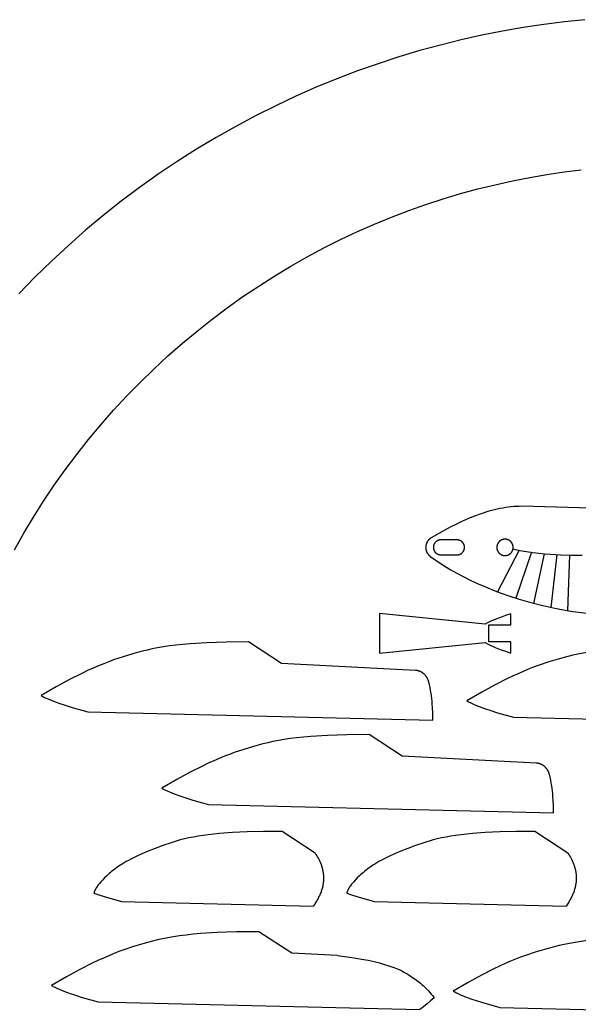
# Model space of a CAD drawing. Header units: millimetres. Extents: x -239 to 129, y -219 to 103.
# Drawn here: x -77.5 to -2.3, y -31.5 to 102.3 of the extents above; entities that cross this region are included whole.
import ezdxf

# ---------------------------------------------------------------- set-up
doc = ezdxf.new("R2010")
doc.units = ezdxf.units.MM
doc.header["$MEASUREMENT"] = 0
doc.layers.add('1mm Steel', color=18, linetype='Continuous', true_color=0x000000)

msp = doc.modelspace()

# ---------------------------------------------------------------- linework, layer by layer
at = {"layer": '1mm Steel'}
for points in [[(-1.56, 102.32), (-4.3, 102.04), (-7.06, 101.69), (-9.82, 101.28), (-12.6, 100.8), (-15.38, 100.25), (-18.17, 99.63), (-20.97, 98.94), (-23.76, 98.18), (-26.56, 97.34), (-29.35, 96.43), (-32.13, 95.45), (-34.9, 94.39), (-37.66, 93.26), (-40.4, 92.05), (-43.12, 90.77), (-45.82, 89.42), (-48.5, 87.99), (-51.15, 86.49), (-53.77, 84.92), (-56.36, 83.27), (-58.91, 81.56), (-61.42, 79.77), (-63.89, 77.92), (-66.31, 76.01), (-68.69, 74.03), (-71.01, 71.98), (-73.29, 69.88), (-75.51, 67.71), (-77.68, 65.49)], [(-78.26, 31.07), (-77.01, 33.28), (-75.7, 35.46), (-74.33, 37.61), (-72.9, 39.74), (-71.42, 41.83), (-69.88, 43.88), (-68.28, 45.9), (-66.63, 47.88), (-64.93, 49.82), (-63.17, 51.72), (-61.37, 53.57), (-59.52, 55.37), (-57.62, 57.13), (-55.68, 58.83), (-53.7, 60.48), (-51.68, 62.08), (-49.63, 63.62), (-47.54, 65.1), (-45.41, 66.53), (-43.26, 67.9), (-41.08, 69.21), (-38.87, 70.46), (-36.64, 71.65), (-34.39, 72.78), (-32.12, 73.85), (-29.83, 74.85), (-27.54, 75.79), (-25.23, 76.67), (-22.91, 77.49), (-20.59, 78.25), (-18.26, 78.95), (-15.93, 79.58), (-13.6, 80.16), (-11.28, 80.68), (-8.96, 81.13), (-6.65, 81.53), (-4.34, 81.88), (-2.05, 82.16)], [(3.92, 36.51), (-10.01, 36.91), (-10.38, 36.9), (-10.74, 36.89), (-11.11, 36.87), (-11.47, 36.84), (-11.84, 36.8), (-12.21, 36.75), (-12.59, 36.68), (-12.96, 36.61), (-13.33, 36.54), (-13.71, 36.45), (-14.09, 36.35), (-14.47, 36.24), (-14.85, 36.13), (-15.24, 36), (-15.62, 35.87), (-16.4, 35.58), (-17.2, 35.26), (-18, 34.9), (-18.81, 34.52), (-19.64, 34.1), (-20.48, 33.66), (-22.2, 32.68)], [(-22.2, 32.68), (-22.24, 32.66), (-22.28, 32.63), (-22.31, 32.61), (-22.35, 32.58), (-22.39, 32.55), (-22.42, 32.52), (-22.46, 32.49), (-22.49, 32.46), (-22.52, 32.43), (-22.56, 32.39), (-22.59, 32.36), (-22.62, 32.32), (-22.65, 32.28), (-22.67, 32.24), (-22.7, 32.21), (-22.73, 32.17), (-22.75, 32.12), (-22.77, 32.08), (-22.79, 32.04), (-22.81, 32), (-22.83, 31.95), (-22.85, 31.91), (-22.86, 31.87), (-22.88, 31.82), (-22.89, 31.78), (-22.9, 31.73), (-22.91, 31.69), (-22.92, 31.64), (-22.93, 31.6), (-22.93, 31.55), (-22.94, 31.51), (-22.94, 31.46), (-22.94, 31.42), (-22.94, 31.37), (-22.94, 31.33), (-22.94, 31.28), (-22.94, 31.24), (-22.93, 31.19), (-22.92, 31.14), (-22.92, 31.1), (-22.91, 31.05), (-22.89, 31.01), (-22.88, 30.96), (-22.87, 30.92), (-22.85, 30.87), (-22.83, 30.83), (-22.82, 30.78), (-22.8, 30.74), (-22.78, 30.7), (-22.75, 30.66), (-22.73, 30.62), (-22.7, 30.57), (-22.68, 30.54), (-22.65, 30.5), (-22.62, 30.46), (-22.59, 30.42), (-22.56, 30.39), (-22.53, 30.35), (-22.5, 30.32), (-22.47, 30.29), (-22.43, 30.26), (-22.4, 30.23), (-22.36, 30.2), (-22.33, 30.17), (-21.46, 29.56), (-20.58, 28.99), (-19.68, 28.43), (-18.76, 27.91), (-17.83, 27.41), (-16.88, 26.94), (-15.9, 26.49), (-14.91, 26.06), (-13.44, 25.46), (-11.92, 24.92), (-10.38, 24.41), (-8.8, 23.96), (-7.21, 23.56), (-5.6, 23.21), (-3.99, 22.91), (-3.18, 22.78), (-2.37, 22.67), (-1.34, 22.55)], [(-14.95, 21.06), (-29.17, 22.51)], [(-29.17, 22.51), (-29.17, 17.14)], [(-11.48, 22.47), (-12.21, 22.23), (-12.68, 22.07), (-13.15, 21.89), (-13.62, 21.7), (-13.96, 21.56), (-14.29, 21.4), (-14.62, 21.24), (-14.95, 21.06)], [(-11.48, 20.95), (-11.48, 22.47)], [(-14.47, 18.69), (-14.47, 20.95)], [(-14.47, 20.95), (-11.48, 20.95)], [(-46.77, 18.69), (-49.8, 18.66), (-52.4, 18.57), (-54.63, 18.43), (-55.63, 18.34), (-56.56, 18.24), (-57.42, 18.13), (-58.23, 18.01), (-59, 17.87), (-59.72, 17.73), (-60.41, 17.58), (-61.08, 17.41), (-62.36, 17.07), (-63.63, 16.68), (-64.92, 16.25), (-65.58, 16.01), (-66.26, 15.75), (-66.96, 15.46), (-67.67, 15.15), (-68.42, 14.81), (-69.19, 14.44), (-70.84, 13.61), (-72.65, 12.62), (-74.65, 11.46)], [(-42.34, 15.78), (-46.77, 18.69)], [(-29.17, 17.14), (-14.95, 18.59)], [(10.46, 17.99), (7.43, 17.96), (4.83, 17.87), (2.6, 17.73), (1.6, 17.64), (0.67, 17.54), (-0.19, 17.43), (-1, 17.31), (-1.77, 17.17), (-2.49, 17.03), (-3.18, 16.88), (-3.85, 16.71), (-5.13, 16.37), (-6.4, 15.98), (-7.69, 15.55), (-8.35, 15.31), (-9.03, 15.04), (-9.73, 14.76), (-10.44, 14.45), (-11.19, 14.11), (-11.96, 13.74), (-13.61, 12.91), (-15.42, 11.92), (-17.42, 10.76)], [(-14.95, 18.59), (-14.63, 18.41), (-14.3, 18.24), (-13.96, 18.09), (-13.62, 17.94), (-13.15, 17.75), (-12.68, 17.57), (-12.21, 17.41), (-11.48, 17.18)], [(-11.48, 18.69), (-14.47, 18.69)], [(-11.48, 17.18), (-11.48, 18.69)], [(-24.33, 14.85), (-42.34, 15.78)], [(-22.55, 13.34), (-22.56, 13.37), (-22.57, 13.41), (-22.58, 13.44), (-22.59, 13.48), (-22.6, 13.51), (-22.61, 13.55), (-22.63, 13.58), (-22.64, 13.62), (-22.66, 13.66), (-22.67, 13.69), (-22.69, 13.72), (-22.71, 13.76), (-22.72, 13.79), (-22.74, 13.83), (-22.76, 13.86), (-22.78, 13.9), (-22.8, 13.93), (-22.82, 13.96), (-22.85, 13.99), (-22.87, 14.03), (-22.89, 14.06), (-22.92, 14.09), (-22.94, 14.12), (-22.97, 14.15), (-22.99, 14.18), (-23.02, 14.21), (-23.05, 14.24), (-23.08, 14.27), (-23.1, 14.3), (-23.13, 14.33), (-23.16, 14.35), (-23.19, 14.38), (-23.23, 14.41), (-23.26, 14.43), (-23.29, 14.45), (-23.32, 14.48), (-23.35, 14.5), (-23.39, 14.52), (-23.42, 14.55), (-23.45, 14.57), (-23.49, 14.59), (-23.52, 14.61), (-23.56, 14.63), (-23.59, 14.64), (-23.63, 14.66), (-23.67, 14.68), (-23.7, 14.69), (-23.74, 14.71), (-23.77, 14.72), (-23.81, 14.74), (-23.85, 14.75), (-23.89, 14.76), (-23.92, 14.77), (-23.96, 14.78), (-24, 14.79), (-24.03, 14.8), (-24.07, 14.81), (-24.11, 14.82), (-24.14, 14.83), (-24.18, 14.83), (-24.22, 14.84), (-24.25, 14.84), (-24.29, 14.85), (-24.33, 14.85)], [(-21.99, 8.15), (-22, 9.2), (-22.02, 9.78), (-22.06, 10.4), (-22.09, 10.72), (-22.13, 11.06), (-22.17, 11.41), (-22.23, 11.77), (-22.29, 12.14), (-22.37, 12.53), (-22.45, 12.92), (-22.55, 13.34)], [(-74.65, 11.46), (-74.55, 11.4), (-74.44, 11.34), (-74.2, 11.21), (-73.93, 11.09), (-73.65, 10.96), (-73.34, 10.83), (-73, 10.7), (-72.27, 10.43), (-71.44, 10.15), (-70.51, 9.86), (-68.39, 9.26)], [(-17.42, 10.76), (-17.32, 10.7), (-17.21, 10.64), (-16.97, 10.51), (-16.7, 10.39), (-16.42, 10.26), (-16.11, 10.13), (-15.77, 10), (-15.04, 9.73), (-14.21, 9.45), (-13.28, 9.16), (-11.16, 8.56)], [(-68.39, 9.26), (-21.99, 8.15)], [(-11.16, 8.56), (35.24, 7.45)], [(-30.54, 6.23), (-33.57, 6.2), (-36.17, 6.11), (-38.4, 5.97), (-39.4, 5.88), (-40.33, 5.78), (-41.19, 5.67), (-42, 5.55), (-42.76, 5.41), (-43.49, 5.27), (-44.18, 5.12), (-44.84, 4.96), (-46.13, 4.61), (-47.4, 4.22), (-48.69, 3.79), (-49.35, 3.55), (-50.03, 3.29), (-50.72, 3), (-51.44, 2.69), (-52.19, 2.35), (-52.96, 1.98), (-54.61, 1.15), (-56.42, 0.16), (-58.42, -1)], [(-26.11, 3.32), (-30.54, 6.23)], [(-8.1, 2.39), (-26.11, 3.32)], [(-6.32, 0.88), (-6.33, 0.91), (-6.34, 0.95), (-6.35, 0.98), (-6.36, 1.02), (-6.37, 1.06), (-6.38, 1.09), (-6.4, 1.13), (-6.41, 1.16), (-6.42, 1.2), (-6.44, 1.23), (-6.46, 1.27), (-6.47, 1.3), (-6.49, 1.34), (-6.51, 1.37), (-6.53, 1.4), (-6.55, 1.44), (-6.57, 1.47), (-6.59, 1.5), (-6.61, 1.54), (-6.64, 1.57), (-6.66, 1.6), (-6.69, 1.63), (-6.71, 1.66), (-6.74, 1.69), (-6.76, 1.72), (-6.79, 1.75), (-6.82, 1.78), (-6.84, 1.81), (-6.87, 1.84), (-6.9, 1.87), (-6.93, 1.89), (-6.96, 1.92), (-6.99, 1.95), (-7.03, 1.97), (-7.06, 2), (-7.09, 2.02), (-7.12, 2.04), (-7.16, 2.07), (-7.19, 2.09), (-7.22, 2.11), (-7.26, 2.13), (-7.29, 2.15), (-7.33, 2.17), (-7.36, 2.19), (-7.4, 2.2), (-7.43, 2.22), (-7.47, 2.24), (-7.51, 2.25), (-7.54, 2.26), (-7.58, 2.28), (-7.62, 2.29), (-7.65, 2.3), (-7.69, 2.31), (-7.73, 2.33), (-7.76, 2.33), (-7.8, 2.34), (-7.84, 2.35), (-7.88, 2.36), (-7.91, 2.37), (-7.95, 2.37), (-7.99, 2.38), (-8.02, 2.38), (-8.06, 2.39), (-8.1, 2.39)], [(-5.76, -4.3), (-5.77, -3.26), (-5.79, -2.68), (-5.83, -2.06), (-5.86, -1.73), (-5.9, -1.4), (-5.94, -1.05), (-6, -0.69), (-6.06, -0.32), (-6.13, 0.07), (-6.22, 0.47), (-6.32, 0.88)], [(-58.42, -1), (-58.32, -1.06), (-58.2, -1.12), (-57.96, -1.25), (-57.7, -1.37), (-57.41, -1.5), (-57.1, -1.63), (-56.77, -1.76), (-56.03, -2.03), (-55.21, -2.31), (-54.28, -2.6), (-52.16, -3.2)], [(-52.16, -3.2), (-5.76, -4.3)], [(-55.95, -7.92), (-57.19, -8.32), (-58.32, -8.72), (-59.35, -9.1), (-60.29, -9.47), (-61.14, -9.84), (-61.91, -10.19), (-62.6, -10.53), (-62.92, -10.7), (-63.22, -10.87), (-63.51, -11.04), (-63.78, -11.2), (-64.04, -11.36), (-64.28, -11.52), (-64.51, -11.68), (-64.73, -11.84), (-64.94, -12), (-65.14, -12.15), (-65.32, -12.31), (-65.5, -12.46), (-65.67, -12.61), (-65.83, -12.76), (-66.14, -13.06), (-66.42, -13.36), (-66.62, -13.58), (-66.81, -13.79), (-66.9, -13.9), (-66.98, -14.01), (-67.07, -14.12), (-67.14, -14.23), (-67.22, -14.33), (-67.25, -14.39), (-67.28, -14.44), (-67.32, -14.5), (-67.35, -14.55), (-67.38, -14.61), (-67.4, -14.67), (-67.43, -14.72), (-67.45, -14.78), (-67.48, -14.83), (-67.5, -14.89), (-67.52, -14.95), (-67.54, -15), (-67.55, -15.06), (-67.57, -15.12)], [(-42.26, -6.8), (-44.77, -6.82), (-46.98, -6.87), (-48.94, -6.97), (-50.66, -7.1), (-52.2, -7.26), (-52.9, -7.35), (-53.57, -7.45), (-54.2, -7.56), (-54.81, -7.67), (-55.39, -7.79), (-55.95, -7.92)], [(-37.83, -9.71), (-42.26, -6.8)], [(-21.95, -7.92), (-23.19, -8.32), (-24.33, -8.72), (-25.36, -9.1), (-26.3, -9.47), (-27.15, -9.84), (-27.91, -10.19), (-28.61, -10.53), (-28.93, -10.7), (-29.23, -10.87), (-29.52, -11.04), (-29.79, -11.2), (-30.05, -11.36), (-30.29, -11.52), (-30.52, -11.68), (-30.74, -11.84), (-30.95, -12), (-31.14, -12.15), (-31.33, -12.31), (-31.51, -12.46), (-31.68, -12.61), (-31.84, -12.76), (-32.15, -13.06), (-32.43, -13.36), (-32.63, -13.58), (-32.82, -13.79), (-32.91, -13.9), (-32.99, -14.01), (-33.07, -14.12), (-33.15, -14.23), (-33.22, -14.33), (-33.26, -14.39), (-33.29, -14.44), (-33.32, -14.5), (-33.35, -14.55), (-33.38, -14.61), (-33.41, -14.67), (-33.44, -14.72), (-33.46, -14.78), (-33.48, -14.83), (-33.51, -14.89), (-33.53, -14.95), (-33.54, -15), (-33.56, -15.06), (-33.57, -15.12)], [(-8.26, -6.8), (-10.77, -6.82), (-12.99, -6.87), (-14.94, -6.97), (-16.67, -7.1), (-18.2, -7.26), (-18.91, -7.35), (-19.57, -7.45), (-20.21, -7.56), (-20.81, -7.67), (-21.39, -7.79), (-21.95, -7.92)], [(-3.84, -9.71), (-8.26, -6.8)], [(-37.83, -9.71), (-37.71, -9.89), (-37.59, -10.07), (-37.48, -10.26), (-37.37, -10.45), (-37.27, -10.65), (-37.18, -10.84), (-37.14, -10.94), (-37.1, -11.05), (-37.06, -11.15), (-37.02, -11.25), (-36.98, -11.35), (-36.95, -11.45), (-36.92, -11.56), (-36.89, -11.66), (-36.86, -11.77), (-36.83, -11.87), (-36.81, -11.98), (-36.79, -12.09), (-36.77, -12.2), (-36.75, -12.3), (-36.73, -12.41), (-36.72, -12.52), (-36.71, -12.63), (-36.7, -12.75), (-36.7, -12.86), (-36.69, -12.97), (-36.69, -13.08), (-36.69, -13.2), (-36.7, -13.31), (-36.7, -13.42), (-36.71, -13.54), (-36.72, -13.66), (-36.74, -13.77), (-36.75, -13.89), (-36.77, -14.01), (-36.8, -14.12), (-36.82, -14.24), (-36.85, -14.36), (-36.88, -14.48), (-36.92, -14.6), (-36.95, -14.72), (-36.99, -14.84), (-37.03, -14.96), (-37.08, -15.09), (-37.13, -15.21), (-37.18, -15.33), (-37.24, -15.45), (-37.3, -15.58), (-37.36, -15.7), (-37.42, -15.83), (-37.49, -15.95), (-37.56, -16.08), (-37.64, -16.2), (-37.72, -16.33), (-37.8, -16.46), (-37.88, -16.58), (-38.07, -16.84)], [(-3.84, -9.71), (-3.71, -9.89), (-3.6, -10.07), (-3.49, -10.26), (-3.38, -10.45), (-3.28, -10.65), (-3.19, -10.84), (-3.15, -10.94), (-3.1, -11.05), (-3.06, -11.15), (-3.03, -11.25), (-2.99, -11.35), (-2.96, -11.45), (-2.92, -11.56), (-2.89, -11.66), (-2.87, -11.77), (-2.84, -11.87), (-2.82, -11.98), (-2.79, -12.09), (-2.77, -12.2), (-2.76, -12.3), (-2.74, -12.41), (-2.73, -12.52), (-2.72, -12.63), (-2.71, -12.75), (-2.7, -12.86), (-2.7, -12.97), (-2.7, -13.08), (-2.7, -13.2), (-2.7, -13.31), (-2.71, -13.42), (-2.72, -13.54), (-2.73, -13.66), (-2.74, -13.77), (-2.76, -13.89), (-2.78, -14.01), (-2.8, -14.12), (-2.83, -14.24), (-2.86, -14.36), (-2.89, -14.48), (-2.92, -14.6), (-2.96, -14.72), (-3, -14.84), (-3.04, -14.96), (-3.09, -15.09), (-3.14, -15.21), (-3.19, -15.33), (-3.25, -15.45), (-3.3, -15.58), (-3.37, -15.7), (-3.43, -15.83), (-3.5, -15.95), (-3.57, -16.08), (-3.65, -16.2), (-3.72, -16.33), (-3.81, -16.46), (-3.89, -16.58), (-4.07, -16.84)], [(-67.57, -15.12), (-66.77, -15.38), (-65.89, -15.65), (-63.88, -16.23)], [(-33.57, -15.12), (-32.78, -15.38), (-31.9, -15.65), (-29.89, -16.23)], [(-63.88, -16.23), (-38.07, -16.84)], [(-29.89, -16.23), (-4.07, -16.84)], [(-45.38, -20.29), (-48.41, -20.32), (-51.01, -20.41), (-53.25, -20.55), (-54.24, -20.64), (-55.17, -20.74), (-56.04, -20.85), (-56.85, -20.97), (-57.61, -21.11), (-58.33, -21.25), (-59.02, -21.4), (-59.69, -21.56), (-60.98, -21.91), (-62.25, -22.3), (-63.54, -22.73), (-64.2, -22.97), (-64.87, -23.23), (-65.57, -23.52), (-66.29, -23.83), (-67.03, -24.17), (-67.8, -24.54), (-69.45, -25.37), (-71.27, -26.36), (-73.27, -27.52)], [(-40.95, -23.2), (-45.38, -20.29)], [(8.63, -21.05), (5.6, -21.08), (3, -21.17), (0.76, -21.31), (-0.23, -21.39), (-1.16, -21.49), (-2.03, -21.61), (-2.84, -21.73), (-3.6, -21.86), (-4.32, -22.01), (-5.01, -22.16), (-5.68, -22.32), (-6.97, -22.67), (-8.24, -23.05), (-9.53, -23.49), (-10.19, -23.73), (-10.86, -23.99), (-11.56, -24.27), (-12.28, -24.59), (-13.02, -24.92), (-13.79, -25.29), (-15.44, -26.13), (-17.26, -27.12), (-19.26, -28.28)], [(-34.83, -23.48), (-40.95, -23.2)], [(-34.83, -23.48), (-32.56, -23.81), (-31.57, -23.97), (-30.68, -24.14), (-29.87, -24.32), (-29.15, -24.5), (-28.49, -24.68), (-27.9, -24.86), (-27.63, -24.95), (-27.37, -25.05), (-27.12, -25.14), (-26.89, -25.24), (-26.67, -25.33), (-26.45, -25.43), (-26.25, -25.53), (-26.06, -25.62), (-25.88, -25.72), (-25.7, -25.82), (-25.36, -26.02), (-25.05, -26.22), (-24.74, -26.43), (-24.38, -26.68), (-24.02, -26.95), (-23.84, -27.09), (-23.66, -27.23), (-23.49, -27.38), (-23.31, -27.54), (-23.13, -27.71), (-22.95, -27.88), (-22.77, -28.07), (-22.58, -28.26), (-22.39, -28.47), (-22.21, -28.69), (-22.01, -28.92), (-21.82, -29.17)], [(-73.27, -27.52), (-73.16, -27.58), (-73.05, -27.64), (-72.81, -27.77), (-72.55, -27.89), (-72.26, -28.02), (-71.95, -28.15), (-71.62, -28.28), (-70.88, -28.55), (-70.05, -28.83), (-69.13, -29.12), (-67, -29.72)], [(-21.82, -29.17), (-22.29, -29.59), (-22.77, -30), (-23.26, -30.38), (-23.75, -30.75)], [(-19.26, -28.28), (-19.15, -28.34), (-19.04, -28.4), (-18.8, -28.52), (-18.54, -28.65), (-18.25, -28.77), (-17.94, -28.9), (-17.61, -29.03), (-16.87, -29.3), (-16.04, -29.58), (-15.12, -29.87), (-12.99, -30.48)], [(-67, -29.72), (-23.75, -30.75)], [(-12.99, -30.48), (30.26, -31.51)]]:
    msp.add_lwpolyline(points, dxfattribs=at)
for points in [[(-18.73, 32.39), (-20.92, 32.39), (-20.94, 32.39), (-20.96, 32.39), (-20.99, 32.39), (-21.01, 32.38), (-21.03, 32.38), (-21.06, 32.38), (-21.08, 32.38), (-21.1, 32.37), (-21.13, 32.37), (-21.15, 32.36), (-21.17, 32.36), (-21.2, 32.35), (-21.22, 32.34), (-21.24, 32.33), (-21.27, 32.33), (-21.29, 32.32), (-21.31, 32.31), (-21.33, 32.3), (-21.36, 32.29), (-21.38, 32.28), (-21.4, 32.26), (-21.42, 32.25), (-21.45, 32.24), (-21.47, 32.22), (-21.49, 32.21), (-21.51, 32.2), (-21.53, 32.18), (-21.55, 32.16), (-21.57, 32.15), (-21.59, 32.13), (-21.61, 32.11), (-21.63, 32.09), (-21.65, 32.08), (-21.66, 32.06), (-21.68, 32.04), (-21.7, 32.02), (-21.71, 32), (-21.73, 31.98), (-21.74, 31.96), (-21.76, 31.93), (-21.77, 31.91), (-21.78, 31.89), (-21.8, 31.87), (-21.81, 31.85), (-21.82, 31.82), (-21.83, 31.8), (-21.84, 31.78), (-21.85, 31.76), (-21.86, 31.73), (-21.87, 31.71), (-21.87, 31.69), (-21.88, 31.66), (-21.89, 31.64), (-21.89, 31.62), (-21.9, 31.59), (-21.9, 31.57), (-21.91, 31.55), (-21.91, 31.52), (-21.91, 31.5), (-21.92, 31.48), (-21.92, 31.45), (-21.92, 31.43), (-21.92, 31.41), (-21.92, 31.39), (-21.92, 31.37), (-21.92, 31.34), (-21.92, 31.32), (-21.92, 31.3), (-21.91, 31.27), (-21.91, 31.25), (-21.91, 31.23), (-21.9, 31.21), (-21.9, 31.18), (-21.89, 31.16), (-21.89, 31.14), (-21.88, 31.11), (-21.87, 31.09), (-21.87, 31.07), (-21.86, 31.04), (-21.85, 31.02), (-21.84, 31), (-21.83, 30.97), (-21.82, 30.95), (-21.81, 30.93), (-21.8, 30.91), (-21.78, 30.88), (-21.77, 30.86), (-21.76, 30.84), (-21.74, 30.82), (-21.73, 30.8), (-21.71, 30.78), (-21.7, 30.76), (-21.68, 30.74), (-21.66, 30.72), (-21.65, 30.7), (-21.63, 30.68), (-21.61, 30.66), (-21.59, 30.64), (-21.57, 30.63), (-21.55, 30.61), (-21.53, 30.6), (-21.51, 30.58), (-21.49, 30.57), (-21.47, 30.55), (-21.45, 30.54), (-21.42, 30.52), (-21.4, 30.51), (-21.38, 30.5), (-21.36, 30.49), (-21.33, 30.48), (-21.31, 30.47), (-21.29, 30.46), (-21.27, 30.45), (-21.24, 30.44), (-21.22, 30.43), (-21.2, 30.43), (-21.17, 30.42), (-21.15, 30.41), (-21.13, 30.41), (-21.1, 30.4), (-21.08, 30.4), (-21.06, 30.4), (-21.03, 30.39), (-21.01, 30.39), (-20.99, 30.39), (-20.96, 30.39), (-20.94, 30.39), (-20.92, 30.39), (-18.73, 30.39), (-18.71, 30.39), (-18.68, 30.39), (-18.66, 30.39), (-18.64, 30.39), (-18.62, 30.39), (-18.59, 30.4), (-18.57, 30.4), (-18.55, 30.4), (-18.52, 30.41), (-18.5, 30.41), (-18.48, 30.42), (-18.45, 30.43), (-18.43, 30.43), (-18.41, 30.44), (-18.38, 30.45), (-18.36, 30.46), (-18.34, 30.47), (-18.31, 30.48), (-18.29, 30.49), (-18.27, 30.5), (-18.25, 30.51), (-18.22, 30.52), (-18.2, 30.54), (-18.18, 30.55), (-18.16, 30.57), (-18.14, 30.58), (-18.12, 30.6), (-18.1, 30.61), (-18.08, 30.63), (-18.06, 30.64), (-18.04, 30.66), (-18.02, 30.68), (-18, 30.7), (-17.99, 30.72), (-17.97, 30.74), (-17.95, 30.76), (-17.94, 30.78), (-17.92, 30.8), (-17.91, 30.82), (-17.89, 30.84), (-17.88, 30.86), (-17.86, 30.88), (-17.85, 30.91), (-17.84, 30.93), (-17.83, 30.95), (-17.82, 30.97), (-17.81, 31), (-17.8, 31.02), (-17.79, 31.04), (-17.78, 31.07), (-17.77, 31.09), (-17.77, 31.11), (-17.76, 31.14), (-17.75, 31.16), (-17.75, 31.18), (-17.74, 31.21), (-17.74, 31.23), (-17.74, 31.25), (-17.73, 31.27), (-17.73, 31.3), (-17.73, 31.32), (-17.73, 31.34), (-17.73, 31.37), (-17.73, 31.39), (-17.73, 31.41), (-17.73, 31.43), (-17.73, 31.45), (-17.73, 31.48), (-17.73, 31.5), (-17.74, 31.52), (-17.74, 31.55), (-17.74, 31.57), (-17.75, 31.59), (-17.75, 31.62), (-17.76, 31.64), (-17.77, 31.66), (-17.77, 31.69), (-17.78, 31.71), (-17.79, 31.73), (-17.8, 31.76), (-17.81, 31.78), (-17.82, 31.8), (-17.83, 31.82), (-17.84, 31.85), (-17.85, 31.87), (-17.86, 31.89), (-17.88, 31.91), (-17.89, 31.93), (-17.91, 31.96), (-17.92, 31.98), (-17.94, 32), (-17.95, 32.02), (-17.97, 32.04), (-17.99, 32.06), (-18, 32.08), (-18.02, 32.09), (-18.04, 32.11), (-18.06, 32.13), (-18.08, 32.15), (-18.1, 32.16), (-18.12, 32.18), (-18.14, 32.2), (-18.16, 32.21), (-18.18, 32.22), (-18.2, 32.24), (-18.22, 32.25), (-18.25, 32.26), (-18.27, 32.28), (-18.29, 32.29), (-18.31, 32.3), (-18.34, 32.31), (-18.36, 32.32), (-18.38, 32.33), (-18.41, 32.33), (-18.43, 32.34), (-18.45, 32.35), (-18.48, 32.36), (-18.5, 32.36), (-18.52, 32.37), (-18.55, 32.37), (-18.57, 32.38), (-18.59, 32.38), (-18.62, 32.38), (-18.64, 32.38), (-18.66, 32.39), (-18.68, 32.39), (-18.71, 32.39)], [(-12.29, 32.49), (-12.31, 32.49), (-12.33, 32.49), (-12.36, 32.49), (-12.38, 32.48), (-12.41, 32.48), (-12.43, 32.48), (-12.46, 32.47), (-12.49, 32.47), (-12.51, 32.46), (-12.54, 32.46), (-12.56, 32.45), (-12.59, 32.45), (-12.61, 32.44), (-12.64, 32.43), (-12.66, 32.42), (-12.69, 32.41), (-12.72, 32.4), (-12.74, 32.39), (-12.77, 32.38), (-12.79, 32.36), (-12.81, 32.35), (-12.84, 32.34), (-12.86, 32.32), (-12.89, 32.31), (-12.91, 32.29), (-12.93, 32.28), (-12.96, 32.26), (-12.98, 32.24), (-13, 32.22), (-13.02, 32.2), (-13.04, 32.19), (-13.06, 32.17), (-13.08, 32.15), (-13.1, 32.12), (-13.12, 32.1), (-13.14, 32.08), (-13.16, 32.06), (-13.17, 32.04), (-13.19, 32.01), (-13.21, 31.99), (-13.22, 31.97), (-13.24, 31.94), (-13.25, 31.92), (-13.26, 31.89), (-13.27, 31.87), (-13.29, 31.84), (-13.3, 31.82), (-13.31, 31.79), (-13.32, 31.77), (-13.33, 31.74), (-13.34, 31.72), (-13.34, 31.69), (-13.35, 31.66), (-13.36, 31.64), (-13.36, 31.61), (-13.37, 31.59), (-13.37, 31.56), (-13.38, 31.54), (-13.38, 31.51), (-13.38, 31.49), (-13.38, 31.46), (-13.38, 31.44), (-13.38, 31.41), (-13.39, 31.39), (-13.38, 31.36), (-13.38, 31.34), (-13.38, 31.31), (-13.38, 31.29), (-13.38, 31.26), (-13.38, 31.24), (-13.37, 31.21), (-13.37, 31.19), (-13.36, 31.16), (-13.36, 31.14), (-13.35, 31.11), (-13.34, 31.09), (-13.34, 31.06), (-13.33, 31.03), (-13.32, 31.01), (-13.31, 30.98), (-13.3, 30.96), (-13.29, 30.93), (-13.27, 30.91), (-13.26, 30.88), (-13.25, 30.86), (-13.24, 30.83), (-13.22, 30.81), (-13.21, 30.79), (-13.19, 30.76), (-13.17, 30.74), (-13.16, 30.72), (-13.14, 30.69), (-13.12, 30.67), (-13.1, 30.65), (-13.08, 30.63), (-13.06, 30.61), (-13.04, 30.59), (-13.02, 30.57), (-13, 30.55), (-12.98, 30.53), (-12.96, 30.52), (-12.93, 30.5), (-12.91, 30.48), (-12.89, 30.47), (-12.86, 30.45), (-12.84, 30.44), (-12.81, 30.42), (-12.79, 30.41), (-12.77, 30.4), (-12.74, 30.39), (-12.72, 30.38), (-12.69, 30.36), (-12.66, 30.36), (-12.64, 30.35), (-12.61, 30.34), (-12.59, 30.33), (-12.56, 30.32), (-12.54, 30.32), (-12.51, 30.31), (-12.49, 30.31), (-12.46, 30.3), (-12.43, 30.3), (-12.41, 30.29), (-12.38, 30.29), (-12.36, 30.29), (-12.33, 30.29), (-12.31, 30.29), (-12.29, 30.29), (-12.26, 30.29), (-12.24, 30.29), (-12.21, 30.29), (-12.19, 30.29), (-12.16, 30.29), (-12.14, 30.3), (-12.11, 30.3), (-12.09, 30.31), (-12.06, 30.31), (-12.03, 30.32), (-12.01, 30.32), (-11.98, 30.33), (-11.96, 30.34), (-11.93, 30.35), (-11.91, 30.36), (-11.88, 30.36), (-11.85, 30.38), (-11.83, 30.39), (-11.8, 30.4), (-11.78, 30.41), (-11.76, 30.42), (-11.73, 30.44), (-11.71, 30.45), (-11.68, 30.47), (-11.66, 30.48), (-11.64, 30.5), (-11.61, 30.52), (-11.59, 30.53), (-11.57, 30.55), (-11.55, 30.57), (-11.53, 30.59), (-11.51, 30.61), (-11.49, 30.63), (-11.47, 30.65), (-11.45, 30.67), (-11.43, 30.69), (-11.41, 30.72), (-11.4, 30.74), (-11.38, 30.76), (-11.36, 30.79), (-11.35, 30.81), (-11.33, 30.83), (-11.32, 30.86), (-11.31, 30.88), (-11.3, 30.91), (-11.28, 30.93), (-11.27, 30.96), (-11.26, 30.98), (-11.25, 31.01), (-11.24, 31.03), (-11.24, 31.06), (-11.23, 31.09), (-11.22, 31.11), (-11.21, 31.14), (-11.21, 31.16), (-11.2, 31.19), (-11.2, 31.21), (-11.2, 31.24), (-11.19, 31.26), (-11.19, 31.29), (-11.19, 31.31), (-11.19, 31.34), (-11.19, 31.36), (-11.19, 31.39), (-11.19, 31.41), (-11.19, 31.44), (-11.19, 31.46), (-11.19, 31.49), (-11.19, 31.51), (-11.2, 31.54), (-11.2, 31.56), (-11.2, 31.59), (-11.21, 31.61), (-11.21, 31.64), (-11.22, 31.66), (-11.23, 31.69), (-11.24, 31.72), (-11.24, 31.74), (-11.25, 31.77), (-11.26, 31.79), (-11.27, 31.82), (-11.28, 31.84), (-11.3, 31.87), (-11.31, 31.89), (-11.32, 31.92), (-11.33, 31.94), (-11.35, 31.97), (-11.36, 31.99), (-11.38, 32.01), (-11.4, 32.04), (-11.41, 32.06), (-11.43, 32.08), (-11.45, 32.1), (-11.47, 32.12), (-11.49, 32.15), (-11.51, 32.17), (-11.53, 32.19), (-11.55, 32.2), (-11.57, 32.22), (-11.59, 32.24), (-11.61, 32.26), (-11.64, 32.28), (-11.66, 32.29), (-11.68, 32.31), (-11.71, 32.32), (-11.73, 32.34), (-11.76, 32.35), (-11.78, 32.36), (-11.8, 32.38), (-11.83, 32.39), (-11.85, 32.4), (-11.88, 32.41), (-11.91, 32.42), (-11.93, 32.43), (-11.96, 32.44), (-11.98, 32.45), (-12.01, 32.45), (-12.03, 32.46), (-12.06, 32.46), (-12.09, 32.47), (-12.11, 32.47), (-12.14, 32.48), (-12.16, 32.48), (-12.19, 32.48), (-12.21, 32.49), (-12.24, 32.49), (-12.26, 32.49)]]:
    msp.add_lwpolyline(points, close=True, dxfattribs=at)
at = {"layer": '1mm Steel', "color": 1, "true_color": 0xff0000}
for points in [[(-10.39, 31.01), (-13.29, 25.41)], [(-11.21, 31.17), (-10.28, 30.98), (-9.39, 30.83), (-8.54, 30.71), (-7.73, 30.61), (-6.95, 30.54), (-6.2, 30.48), (-4.76, 30.4), (-3.32, 30.35), (-1.92, 30.32)], [(-8.72, 30.73), (-10.81, 24.55)], [(-7.03, 30.54), (-8.43, 23.86)], [(-5.33, 30.43), (-6.12, 23.31)], [(-3.63, 30.36), (-3.88, 22.89)]]:
    msp.add_lwpolyline(points, dxfattribs=at)

doc.saveas('drawing.dxf')
